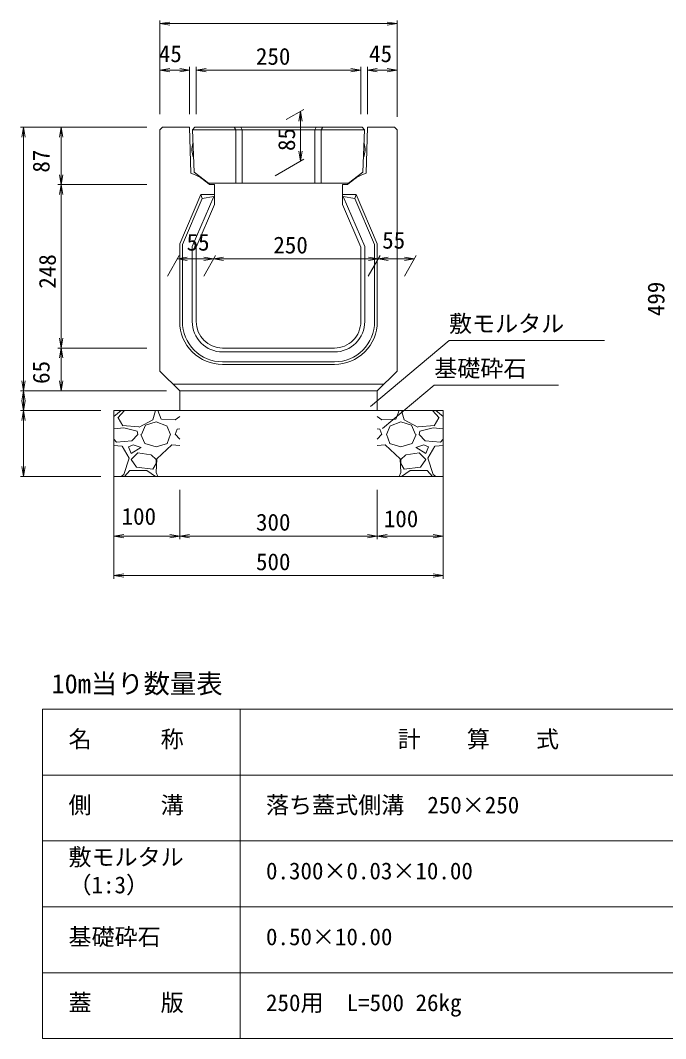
# Model space of a CAD drawing. Units: millimetres on the paper. Extents: x -5 to 836, y 2 to 596.
# Drawn here: x 150.4 to 248.4, y 350.6 to 505.1 of the extents above; entities that cross this region are included whole.
import ezdxf
from ezdxf.enums import TextEntityAlignment as Align

# ---------------------------------------------------------------- set-up
doc = ezdxf.new("R2010")
doc.units = ezdxf.units.MM
for name, color, linetype, lineweight in [('0_2', 7, 'Continuous', 18), ('D-MTR-FRAM（材料表図枠）', 2, 'Continuous', 18), ('D-STR-DIM（寸法）', 7, 'Continuous', 18), ('D-STR-HTXT（旗揚げ）', 7, 'Continuous', 18), ('D-STR-STR1（構造物）', 7, 'Continuous', 18), ('D-STR-STRn（構造物）', 7, 'Continuous', 18), ('D-STR（構造物外形線）', 1, 'Continuous', 18)]:
    doc.layers.add(name, color=color, linetype=linetype, lineweight=lineweight)
for name, color, linetype in [('D-MTR-TXT(文字列）', 7, 'Continuous'), ('D-MTR（材料表タイトル）', 7, 'Continuous'), ('D-STR-TXT（文字）', 7, 'Continuous')]:
    doc.layers.add(name, color=color, linetype=linetype)
doc.styles.add('ＭＳ ゴシック', font='')
doc.styles.get('ＭＳ ゴシック').set_extended_font_data('MS Gothic')

msp = doc.modelspace()

# ---------------------------------------------------------------- linework, layer by layer
at = {"layer": '0_2'}
for p, q in [((171.618, 504.616), (173.118, 504.866)), ((173.118, 504.366), (171.618, 504.616)), ((206.118, 504.866), (207.618, 504.616)), ((207.618, 504.616), (206.118, 504.366)), ((171.618, 497.554), (173.118, 497.804)), ((174.618, 497.804), (176.118, 497.554)), ((177.118, 497.554), (178.618, 497.804)), ((200.618, 497.804), (202.118, 497.554)), ((203.118, 497.554), (204.618, 497.804)), ((206.118, 497.804), (207.618, 497.554)), ((173.118, 497.304), (171.618, 497.554)), ((176.118, 497.554), (174.618, 497.304)), ((178.618, 497.304), (177.118, 497.554)), ((202.118, 497.554), (200.618, 497.304)), ((204.618, 497.304), (203.118, 497.554)), ((207.618, 497.554), (206.118, 497.304)), ((192.701, 489.793), (192.951, 491.293)), ((192.951, 491.293), (193.201, 489.793)), ((150.659, 487.391), (150.909, 488.891)), ((150.909, 488.891), (151.159, 487.391)), ((156.368, 487.391), (156.618, 488.891)), ((156.618, 488.891), (156.868, 487.391)), ((192.951, 483.761), (192.701, 485.261)), ((193.201, 485.261), (192.951, 483.761)), ((156.618, 480.191), (156.368, 481.691)), ((156.868, 481.691), (156.618, 480.191)), ((156.368, 478.691), (156.618, 480.191)), ((156.618, 480.191), (156.868, 478.691)), ((174.264, 468.915), (175.764, 469.165)), ((175.764, 468.665), (174.264, 468.915)), ((178.264, 469.165), (179.764, 468.915)), ((179.764, 468.915), (178.264, 468.665)), ((179.764, 468.915), (181.264, 469.165)), ((181.264, 468.665), (179.764, 468.915)), ((203.264, 469.165), (204.764, 468.915)), ((204.764, 468.915), (203.264, 468.665)), ((204.764, 468.915), (206.264, 469.165)), ((206.264, 468.665), (204.764, 468.915)), ((208.764, 469.165), (210.264, 468.915)), ((210.264, 468.915), (208.764, 468.665)), ((156.618, 455.391), (156.368, 456.891)), ((156.868, 456.891), (156.618, 455.391)), ((156.368, 453.891), (156.618, 455.391)), ((156.618, 455.391), (156.868, 453.891)), ((150.909, 448.891), (150.659, 450.391)), ((151.159, 450.391), (150.909, 448.891)), ((156.618, 448.891), (156.368, 450.391)), ((156.868, 450.391), (156.618, 448.891)), ((150.659, 447.391), (150.909, 448.891)), ((150.909, 448.891), (151.159, 447.391)), ((150.909, 445.891), (150.659, 447.391)), ((151.159, 447.391), (150.909, 445.891)), ((150.659, 444.391), (150.909, 445.891)), ((150.909, 445.891), (151.159, 444.391)), ((150.909, 435.891), (150.659, 437.391)), ((151.159, 437.391), (150.909, 435.891)), ((164.618, 426.856), (166.118, 427.106)), ((166.118, 426.606), (164.618, 426.856)), ((173.118, 427.106), (174.618, 426.856)), ((174.618, 426.856), (173.118, 426.606)), ((174.618, 426.856), (176.118, 427.106)), ((176.118, 426.606), (174.618, 426.856)), ((203.118, 427.106), (204.618, 426.856)), ((204.618, 426.856), (203.118, 426.606)), ((204.618, 426.856), (206.118, 427.106)), ((206.118, 426.606), (204.618, 426.856)), ((213.118, 427.106), (214.618, 426.856)), ((214.618, 426.856), (213.118, 426.606)), ((164.618, 420.849), (166.118, 421.099)), ((166.118, 420.599), (164.618, 420.849)), ((213.118, 421.099), (214.618, 420.849)), ((214.618, 420.849), (213.118, 420.599))]:
    msp.add_line(p, q, dxfattribs=at)
at = {"layer": '0_2', "color": 9}
for p, q in [((171.618, 504.616), (171.818, 504.616)), ((207.618, 504.616), (207.418, 504.616)), ((171.618, 497.554), (171.818, 497.554)), ((176.118, 497.554), (175.918, 497.554)), ((177.118, 497.554), (177.318, 497.554)), ((202.118, 497.554), (201.918, 497.554)), ((203.118, 497.554), (203.318, 497.554)), ((207.618, 497.554), (207.418, 497.554)), ((192.951, 491.293), (192.951, 491.093)), ((150.909, 488.891), (150.909, 488.691)), ((156.618, 488.891), (156.618, 488.691)), ((192.951, 483.761), (192.951, 483.961)), ((156.618, 480.191), (156.618, 480.391)), ((156.618, 480.191), (156.618, 479.991)), ((174.264, 468.915), (174.464, 468.915)), ((179.764, 468.915), (179.564, 468.915)), ((179.764, 468.915), (179.964, 468.915)), ((204.764, 468.915), (204.564, 468.915)), ((204.764, 468.915), (204.964, 468.915)), ((210.264, 468.915), (210.064, 468.915)), ((156.618, 455.391), (156.618, 455.591)), ((156.618, 455.391), (156.618, 455.191)), ((150.909, 448.891), (150.909, 449.091)), ((150.909, 448.891), (150.909, 448.691)), ((156.618, 448.891), (156.618, 449.091)), ((150.909, 445.891), (150.909, 446.091)), ((150.909, 445.891), (150.909, 445.691)), ((150.909, 435.891), (150.909, 436.091)), ((164.618, 426.856), (164.818, 426.856)), ((174.618, 426.856), (174.418, 426.856)), ((174.618, 426.856), (174.818, 426.856)), ((204.618, 426.856), (204.418, 426.856)), ((204.618, 426.856), (204.818, 426.856)), ((214.618, 426.856), (214.418, 426.856)), ((164.618, 420.849), (164.818, 420.849)), ((214.618, 420.849), (214.418, 420.849))]:
    msp.add_line(p, q, dxfattribs=at)
at = {"layer": 'D-MTR-FRAM（材料表図枠）'}
for p, q in [((153.796, 400.578), (293.796, 400.578)), ((153.796, 350.578), (153.796, 400.578)), ((183.796, 350.578), (183.796, 400.578)), ((153.796, 390.578), (293.796, 390.578)), ((153.796, 380.578), (293.796, 380.578)), ((153.796, 370.578), (293.796, 370.578)), ((153.796, 360.578), (293.796, 360.578)), ((153.796, 350.578), (293.796, 350.578))]:
    msp.add_line(p, q, dxfattribs=at)
at = {"layer": 'D-STR-DIM（寸法）'}
for p, q in [((171.618, 490.891), (171.618, 505.116)), ((171.818, 504.616), (207.418, 504.616)), ((207.618, 490.491), (207.618, 505.116)), ((171.618, 490.891), (171.618, 498.054)), ((176.118, 490.891), (176.118, 498.054)), ((177.118, 490.891), (177.118, 498.054)), ((202.118, 490.891), (202.118, 498.054)), ((203.118, 490.891), (203.118, 498.054)), ((207.618, 490.891), (207.618, 498.054)), ((171.818, 497.554), (175.918, 497.554)), ((201.918, 497.554), (177.318, 497.554)), ((207.418, 497.554), (203.318, 497.554)), ((190.791, 490.046), (193.451, 491.582)), ((192.951, 491.093), (192.951, 483.961)), ((169.618, 488.891), (150.409, 488.891)), ((150.909, 488.691), (150.909, 449.091)), ((169.618, 488.891), (156.118, 488.891)), ((156.618, 488.691), (156.618, 480.391)), ((189.115, 481.546), (193.451, 484.049)), ((169.618, 480.191), (156.118, 480.191)), ((169.618, 480.191), (156.118, 480.191)), ((156.618, 479.991), (156.618, 455.591)), ((172.759, 466.309), (174.552, 469.415)), ((179.564, 468.915), (174.464, 468.915)), ((178.259, 466.309), (180.052, 469.415)), ((178.259, 466.309), (180.052, 469.415)), ((179.964, 468.915), (204.564, 468.915)), ((203.259, 466.309), (205.052, 469.415)), ((203.259, 466.309), (205.052, 469.415)), ((204.964, 468.915), (210.064, 468.915)), ((208.759, 466.309), (210.552, 469.415)), ((169.618, 455.391), (156.118, 455.391)), ((169.618, 455.391), (156.118, 455.391)), ((156.618, 455.191), (156.618, 449.091)), ((172.618, 448.891), (150.409, 448.891)), ((172.618, 448.891), (150.409, 448.891)), ((150.909, 448.691), (150.909, 446.091)), ((172.618, 448.891), (156.118, 448.891)), ((162.618, 445.891), (150.409, 445.891)), ((162.618, 445.891), (150.409, 445.891)), ((150.909, 445.691), (150.909, 436.091)), ((162.618, 435.891), (150.409, 435.891)), ((164.618, 436.078), (164.618, 420.349)), ((214.618, 436.078), (214.618, 420.349)), ((164.618, 433.891), (164.618, 426.356)), ((174.618, 433.891), (174.618, 426.356)), ((174.618, 433.891), (174.618, 426.356)), ((204.618, 433.891), (204.618, 426.356)), ((204.618, 433.891), (204.618, 426.356)), ((214.618, 433.891), (214.618, 426.356)), ((174.418, 426.856), (164.818, 426.856)), ((174.818, 426.856), (204.418, 426.856)), ((204.818, 426.856), (214.418, 426.856)), ((214.418, 420.849), (164.818, 420.849))]:
    msp.add_line(p, q, dxfattribs=at)
at = {"layer": 'D-STR-HTXT（旗揚げ）'}
for p, q in [((203.599, 446.525), (215.516, 456.538)), ((239.114, 456.538), (215.516, 456.538)), ((205.406, 443.154), (213.271, 449.747)), ((232.134, 449.747), (213.271, 449.747))]:
    msp.add_line(p, q, dxfattribs=at)
at = {"layer": 'D-STR-STR1（構造物）'}
for p, q in [((177.842, 478.691), (174.618, 471.207)), ((178.02, 478.091), (175.018, 471.124)), ((179.782, 478.391), (176.518, 470.815)), ((179.918, 478.691), (177.842, 478.691)), ((177.842, 478.691), (178.02, 478.091)), ((178.02, 478.091), (179.782, 478.391)), ((179.918, 478.391), (179.782, 478.391)), ((199.318, 478.691), (201.394, 478.691)), ((199.318, 478.391), (199.455, 478.391)), ((201.217, 478.091), (199.455, 478.391)), ((199.455, 478.391), (202.718, 470.815)), ((201.394, 478.691), (201.217, 478.091)), ((201.217, 478.091), (204.218, 471.124)), ((201.394, 478.691), (204.618, 471.207)), ((174.618, 471.207), (174.618, 459.391)), ((175.018, 471.124), (175.018, 459.391)), ((176.518, 470.815), (176.518, 459.391)), ((202.718, 470.815), (202.718, 459.391)), ((204.218, 471.124), (204.218, 459.391)), ((204.618, 471.207), (204.618, 459.391)), ((198.118, 454.791), (181.093, 454.791)), ((198.118, 453.291), (181.091, 453.291)), ((198.118, 452.891), (181.099, 452.891))]:
    msp.add_line(p, q, dxfattribs=at)
for centre, radius, start, end in [((181.118, 459.391), 6.5, 180, 270.00002), ((181.118, 459.391), 6.1, 180, 270.00002), ((181.118, 459.391), 4.6, 180, 270.00002), ((198.118, 459.391), 4.6, 269.99998, 0), ((198.118, 459.391), 6.1, 269.99998, 0), ((198.118, 459.391), 6.5, 269.99998, 0)]:
    msp.add_arc(centre, radius, start, end, dxfattribs=at)
at = {"layer": 'D-STR-STRn（構造物）'}
for p, q in [((174.618, 448.891), (174.618, 445.891)), ((204.618, 448.891), (204.618, 445.891)), ((174.618, 445.891), (164.618, 445.891)), ((164.618, 445.891), (164.618, 435.891)), ((164.618, 445.021), (165.744, 445.891)), ((165.236, 444.787), (166.23, 445.891)), ((170.939, 445.886), (170.539, 444.486)), ((171.28, 445.891), (171.819, 444.61)), ((204.618, 445.891), (174.618, 445.891)), ((204.618, 445.891), (214.618, 445.891)), ((207.957, 445.891), (207.418, 444.61)), ((208.298, 445.886), (208.698, 444.486)), ((214.001, 444.787), (213.007, 445.891)), ((214.618, 445.021), (213.493, 445.891)), ((214.618, 445.891), (214.618, 435.891)), ((165.955, 443.581), (165.255, 444.781)), ((168.429, 443.407), (165.929, 443.607)), ((170.541, 444.479), (168.441, 443.379)), ((168.833, 442.286), (169.433, 443.686)), ((169.437, 443.686), (171.037, 444.186)), ((171.032, 444.186), (172.632, 443.586)), ((171.83, 444.581), (173.93, 444.481)), ((172.637, 443.584), (173.237, 442.284)), ((173.936, 444.494), (174.618, 445.021)), ((205.301, 444.494), (204.618, 445.021)), ((207.407, 444.581), (205.307, 444.481)), ((206.6, 443.584), (206, 442.284)), ((208.205, 444.186), (206.605, 443.586)), ((209.8, 443.686), (208.2, 444.186)), ((208.696, 444.479), (210.796, 443.379)), ((210.403, 442.286), (209.803, 443.686)), ((210.807, 443.407), (213.307, 443.607)), ((213.281, 443.581), (213.981, 444.781)), ((166.145, 443.275), (164.618, 443.114)), ((168.132, 442.792), (166.132, 443.292)), ((168.236, 442.287), (167.336, 441.287)), ((168.237, 442.28), (168.137, 442.78)), ((168.727, 442.289), (169.327, 440.889)), ((172.733, 440.891), (173.233, 442.291)), ((174.618, 441.571), (173.933, 442.319)), ((173.934, 442.289), (174.234, 443.089)), ((174.618, 443.114), (174.245, 443.075)), ((204.618, 443.114), (204.992, 443.075)), ((204.618, 441.571), (205.304, 442.319)), ((205.303, 442.289), (205.003, 443.089)), ((206.504, 440.891), (206.004, 442.291)), ((210.51, 442.289), (209.91, 440.889)), ((211, 442.28), (211.1, 442.78)), ((211.001, 442.287), (211.901, 441.287)), ((211.105, 442.792), (213.105, 443.292)), ((213.092, 443.275), (214.618, 443.114)), ((165.033, 441.119), (164.618, 441.571)), ((165.839, 440.476), (164.618, 440.578)), ((167.329, 441.293), (165.029, 441.093)), ((166.958, 438.692), (165.858, 440.492)), ((167.535, 440.683), (166.835, 440.383)), ((168.739, 440.288), (167.539, 440.688)), ((169.328, 440.879), (171.028, 440.379)), ((171.041, 440.381), (172.741, 440.881)), ((173.438, 440.686), (171.138, 438.586)), ((174.618, 440.578), (173.439, 440.676)), ((204.618, 440.578), (205.798, 440.676)), ((205.799, 440.686), (208.099, 438.586)), ((208.196, 440.381), (206.496, 440.881)), ((209.909, 440.879), (208.209, 440.379)), ((210.498, 440.288), (211.698, 440.688)), ((211.702, 440.683), (212.402, 440.383)), ((211.908, 441.293), (214.208, 441.093)), ((212.279, 438.692), (213.379, 440.492)), ((213.398, 440.476), (214.618, 440.578)), ((214.204, 441.119), (214.618, 441.571)), ((166.832, 440.387), (167.232, 439.387)), ((167.232, 439.389), (168.732, 440.289)), ((168.235, 439.486), (167.235, 438.486)), ((170.247, 439.192), (168.247, 439.492)), ((171.057, 438.466), (170.257, 439.166)), ((208.18, 438.466), (208.98, 439.166)), ((208.99, 439.192), (210.99, 439.492)), ((212.005, 439.389), (210.505, 440.289)), ((211.001, 439.486), (212.001, 438.486)), ((212.405, 440.387), (212.005, 439.387)), ((166.137, 436.183), (166.937, 438.683)), ((167.233, 438.49), (168.033, 437.29)), ((170.539, 436.988), (171.039, 437.888)), ((171.131, 438.592), (171.031, 436.492)), ((171.036, 437.887), (171.036, 438.487)), ((208.106, 438.592), (208.206, 436.492)), ((208.698, 436.988), (208.198, 437.888)), ((208.201, 437.887), (208.201, 438.487)), ((212.004, 438.49), (211.204, 437.29)), ((213.1, 436.183), (212.3, 438.683)), ((164.618, 435.891), (214.618, 435.891)), ((165.744, 435.891), (166.136, 436.194)), ((166.23, 435.891), (167.036, 436.787)), ((167.036, 436.787), (169.636, 436.787)), ((168.039, 437.282), (170.539, 436.982)), ((169.633, 436.81), (170.933, 435.91)), ((171.019, 436.51), (171.28, 435.891)), ((208.217, 436.51), (207.957, 435.891)), ((209.604, 436.81), (208.304, 435.91)), ((211.198, 437.282), (208.698, 436.982)), ((212.201, 436.787), (209.601, 436.787)), ((213.007, 435.891), (212.201, 436.787)), ((213.492, 435.891), (213.101, 436.194))]:
    msp.add_line(p, q, dxfattribs=at)
at = {"layer": 'D-STR（構造物外形線）'}
for p, q in [((172.018, 488.891), (171.618, 488.491)), ((171.618, 488.491), (171.618, 451.891)), ((176.118, 488.891), (172.018, 488.891)), ((176.118, 488.891), (176.318, 481.931)), ((176.535, 488.491), (176.935, 488.891)), ((176.535, 488.491), (176.804, 482.074)), ((176.935, 488.891), (202.302, 488.891)), ((195.36, 488.891), (195.118, 488.491)), ((196.36, 488.891), (196.118, 488.491)), ((202.702, 488.491), (202.302, 488.891)), ((202.702, 488.491), (202.433, 482.074)), ((203.118, 488.891), (202.918, 481.931)), ((203.118, 488.891), (207.218, 488.891)), ((207.218, 488.891), (207.618, 488.491)), ((207.618, 488.491), (207.618, 451.891)), ((176.804, 482.074), (178.993, 480.391)), ((202.433, 482.074), (200.243, 480.391)), ((178.993, 480.391), (200.243, 480.391)), ((179.918, 480.191), (179.118, 480.191)), ((179.918, 480.191), (179.918, 477.191)), ((199.318, 480.191), (199.318, 477.191)), ((199.318, 480.191), (200.118, 480.191)), ((179.918, 477.191), (177.118, 470.691)), ((199.318, 477.191), (202.118, 470.691)), ((177.118, 470.691), (177.118, 459.391)), ((202.118, 470.691), (202.118, 459.391)), ((181.118, 455.391), (198.118, 455.391)), ((171.618, 451.891), (174.618, 448.891)), ((207.618, 451.891), (204.618, 448.891)), ((173.618, 449.891), (205.618, 449.891)), ((174.618, 448.891), (204.618, 448.891))]:
    msp.add_line(p, q, dxfattribs=at)
at = {"layer": 'D-STR（構造物外形線）', "color": 7}
for p, q in [((176.535, 488.491), (202.702, 488.491)), ((182.877, 488.891), (183.118, 488.491)), ((183.118, 480.391), (183.118, 488.491)), ((183.877, 488.891), (184.118, 488.491)), ((184.118, 480.391), (184.118, 488.491)), ((195.118, 480.391), (195.118, 488.491)), ((196.118, 480.391), (196.118, 488.491))]:
    msp.add_line(p, q, dxfattribs=at)
for centre, start, end in [((179.463, 485.508), 161.36074, 203.43968), ((199.774, 485.508), 336.56032, 18.63926)]:
    msp.add_arc(centre, 3, start, end, dxfattribs=at)
at = {"layer": 'D-STR（構造物外形線）'}
for centre, radius, start, end in [((173.586, 474.412), 8, 46.25174, 70.03224), ((205.65, 474.412), 8, 109.96774, 133.74825), ((181.118, 459.391), 4, 180, 269.99998), ((198.118, 459.391), 4, 269.99998, 0)]:
    msp.add_arc(centre, radius, start, end, dxfattribs=at)

# ---------------------------------------------------------------- texts
at = {"layer": 'D-MTR-TXT(文字列）', "style": 'ＭＳ ゴシック'}
for s, p in [('名\u3000\u3000\u3000称', (157.719, 393.981)), ('計\u3000\u3000算\u3000\u3000式', (207.727, 393.981)), ('側\u3000\u3000\u3000溝', (157.719, 383.981)), ('落ち蓋式側溝\u3000250×250', (187.719, 383.981)), ('敷モルタル', (157.719, 376.082)), ('0.300×0.03×10.00', (187.719, 373.981)), ('（1:3）', (157.719, 371.859)), ('基礎砕石', (157.719, 363.981)), ('0.50×10.00', (187.719, 363.981)), ('蓋\u3000\u3000\u3000版', (157.719, 353.981)), ('250用\u3000L=500 26kg', (187.719, 353.981))]:
    msp.add_text(s, height=2.566, dxfattribs=at).set_placement(p, align=Align.BOTTOM_LEFT)
at = {"layer": 'D-MTR（材料表タイトル）', "style": 'ＭＳ ゴシック'}
msp.add_text('10m当り数量表', height=2.933, dxfattribs=at).set_placement((155.139, 402.103), align=Align.BOTTOM_LEFT)
at = {"layer": 'D-STR-DIM（寸法）', "style": 'ＭＳ ゴシック'}
for s, p in [('45', (171.438, 498.007)), ('250', (186.189, 497.604)), ('45', (203.375, 498.007)), ('55', (205.366, 469.7)), ('55', (175.656, 469.399)), ('250', (188.835, 468.965)), ('100', (165.786, 427.788)), ('300', (186.198, 426.906)), ('100', (205.613, 427.422)), ('500', (186.198, 420.899))]:
    msp.add_text(s, height=2.566, dxfattribs=at).set_placement(p, align=Align.BOTTOM_LEFT)
for s, p in [('85', (192.901, 485.288)), ('87', (155.618, 482.005)), ('248', (156.568, 464.389)), ('499', (249.009, 460.221)), ('65', (155.618, 449.939))]:
    msp.add_text(s, height=2.566, rotation=90, dxfattribs=at).set_placement(p, align=Align.BOTTOM_LEFT)
at = {"layer": 'D-STR-TXT（文字）', "style": 'ＭＳ ゴシック'}
for s, p in [('敷モルタル', (215.516, 457.038)), ('基礎砕石', (213.271, 450.247))]:
    msp.add_text(s, height=2.566, dxfattribs=at).set_placement(p, align=Align.BOTTOM_LEFT)

doc.saveas('drawing.dxf')
